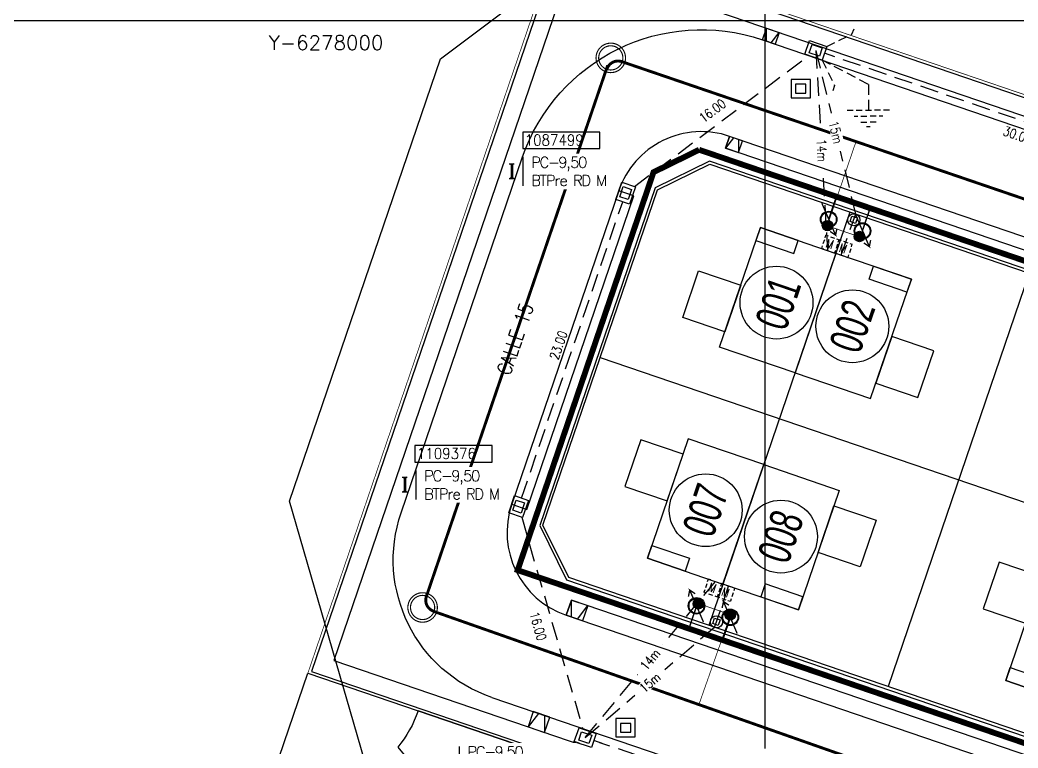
# Model space of a CAD drawing. Extents: x 0 to 336586, y 0 to 6284468.
# Drawn here: x 335248.8 to 335317.4, y 6277950 to 6278000 of the extents above; entities that cross this region are included whole.
import ezdxf
from ezdxf.enums import TextEntityAlignment as Align

# ---------------------------------------------------------------- set-up
doc = ezdxf.new("R2010")
doc.units = 0
doc.header["$LTSCALE"] = 5
for name, pattern in [('DASHDOTX2', [2, 1, -0.5, 0, -0.5]), ('DASHED', [0.75, 0.5, -0.25]), ('HIDDEN', [0.375, 0.25, -0.125])]:
    doc.linetypes.add(name, pattern=pattern)
for name, color, linetype in [('ACOM-P', 251, 'DASHED'), ('CALLES-URBANAS', 6, 'Continuous'), ('COTAS', 11, 'Continuous'), ('EQUIPOS', 240, 'Continuous'), ('EQUIPOS_P', 240, 'Continuous'), ('ESTRUCTURAS', 42, 'Continuous'), ('ESTRUCTURAS_E', 42, 'Continuous'), ('ESTRUCTURAS_P', 42, 'Continuous'), ('GRILLA', 254, 'Continuous'), ('LBT_A_P', 100, 'DASHED'), ('LINEA-EDIFICACION-URBANA', 21, 'Continuous'), ('MUROS', 8, 'Continuous'), ('Numero', 42, 'Continuous'), ('PLANTA', 6, 'Continuous'), ('POSTES_E', 41, 'Continuous'), ('POSTES_P', 41, 'Continuous'), ('Prosan Agua Potable D. Arranque', 1, 'Continuous'), ('Prosan Agua Potable D. MAP', 5, 'Continuous'), ('Prosan Agua Potable P. Cañeria Proyectada', 1, 'Continuous'), ('Prosan Alcantarillado D. Union Domiciliaria', 4, 'Continuous'), ('Prosan Alcantarillado P. CI Proyectada', 1, 'Continuous'), ('Prosan Alcantarillado P. Colector Proyectado', 1, 'Continuous'), ('Prosan General Linea Oficial', 6, 'DASHDOTX2'), ('Prosan Pavimentación Dispositivo de Rodados Proyectado', 8, 'Continuous'), ('Prosan Pavimentación Vereda Proyectada', 8, 'Continuous'), ('PUNTO-DE-INTERES', 254, 'Continuous'), ('servicios', 6, 'Continuous'), ('TEXTO', 2, 'Continuous'), ('TEXTO-BT_P', 151, 'Continuous')]:
    doc.layers.add(name, color=color, linetype=linetype)
doc.styles.add('2mm', font='simplex.shx', dxfattribs={"width": 0.8, "height": 0.65})
doc.styles.add('ARIAL', font='arial.ttf', dxfattribs={"width": 0.82})
doc.styles.add('ROMANS', font='romans.shx', dxfattribs={"height": 1})
doc.styles.add('ROMANT', font='romant.shx', dxfattribs={"height": 2})
doc.styles.add('Swis-50', font='swissc.ttf', dxfattribs={"width": 0.85})
doc.dimstyles.new('ACOMETIDA 500', dxfattribs={"dimtxt": 0.65, "dimasz": 1.8, "dimexe": 1.25, "dimexo": 0.625, "dimtad": 0, "dimdec": 0, "dimtxsty": '2mm', "dimblk": 'NONE', "dimcen": 2.5, "dimse1": 1, "dimse2": 1, "dimclrd": 256, "dimclrt": 2, "dimadec": 0, "dimazin": 0, "dimtfac": 1, "dimtdec": 0, "dimtmove": 0, "dimatfit": 3, "dimldrblk": 'NONE', "dimfxl": 1, "dimtfill": 1, "dimlwd": -1, "dimarcsym": 2})
doc.dimstyles.new('GRILLA X 500', dxfattribs={"dimtxt": 0.5, "dimasz": 1.8, "dimexe": 1.25, "dimexo": 0.625, "dimtad": 0, "dimdec": 0, "dimtxsty": 'ROMANS', "dimblk": 'NONE', "dimcen": 2.5, "dimse1": 1, "dimse2": 1, "dimsd1": 1, "dimsd2": 1, "dimclrd": 256, "dimclrt": 256, "dimadec": 0, "dimazin": 0, "dimtfac": 1, "dimtdec": 0, "dimtmove": 0, "dimatfit": 3, "dimldrblk": 'NONE', "dimfxlon": 1, "dimtfill": 1, "dimlwd": -1, "dimarcsym": 2})
doc.dimstyles.new('GRILLA Y 500', dxfattribs={"dimtxt": 0.5, "dimasz": 1.8, "dimexe": 1.25, "dimexo": 0.625, "dimtad": 0, "dimdec": 0, "dimtxsty": 'ROMANS', "dimblk": 'NONE', "dimcen": 2.5, "dimse1": 1, "dimse2": 1, "dimsd1": 1, "dimsd2": 1, "dimclrd": 256, "dimclrt": 256, "dimadec": 0, "dimazin": 0, "dimtfac": 1, "dimtdec": 0, "dimtmove": 0, "dimatfit": 3, "dimldrblk": 'NONE', "dimfxlon": 1, "dimtfill": 1, "dimlwd": -1, "dimarcsym": 2})
doc.dimstyles.new('VANO 500', dxfattribs={"dimtxt": 0.65, "dimasz": 1.8, "dimexe": 0, "dimexo": 8, "dimgap": 1.2, "dimtad": 0, "dimdec": 0, "dimzin": 0, "dimdsep": 46, "dimtxsty": '2mm', "dimblk": 'NONE', "dimcen": 0, "dimse1": 1, "dimse2": 1, "dimsd1": 1, "dimsd2": 1, "dimclrd": 7, "dimclrt": 2, "dimadec": 0, "dimazin": 0, "dimtfac": 1, "dimtdec": 0, "dimtofl": 0, "dimtmove": 0, "dimatfit": 3, "dimldrblk": 'NONE', "dimfxl": 1, "dimtfill": 1, "dimtolj": 1, "dimtzin": 0, "dimlwd": 25, "dimarcsym": 0})

# ---------------------------------------------------------------- blocks, each defined once
blk = doc.blocks.new('A$C461B3DCE')
at = {"layer": 'Prosan Agua Potable D. MAP', "ltscale": 2}
h = blk.add_hatch(color=4, dxfattribs=at)
h.dxf.hatch_style = 1
edge = h.paths.add_edge_path()
edge.add_line((0.7710314885518511, 0.5448670548734738), (0.7504819952160025, 0.5306253450311521))
edge.add_arc((0.5218886427903211, 0.3768014163459124), 0.2755298927691394, 393.9372072948622, 430.8894317799293)
edge.add_arc((0.5219586611189867, 0.376749035538496), 0.2755564759331746, 70.90675392884668, 215.492820778389)
edge.add_line((0.2976038094080948, 0.2167606861423788), (0.2770543160722461, 0.2025189763000571))
edge.add_arc((0.5218886427903213, 0.3768014163459125), 0.3005298927691393, 70.88943177992928, 215.4447158899646, ccw=False)
edge.add_arc((0.5218886427903213, 0.3768014163459125), 0.3005298927691391, 394.0026343322039, 430.88943177992934, ccw=False)
h = blk.add_hatch(color=4, dxfattribs=at)
h.dxf.hatch_style = 1
edge = h.paths.add_edge_path()
edge.add_line((0.7622593604771488, 0.557190258923689), (0.7420747884321109, 0.5424359027211417))
edge.add_arc((0.521888642790321, 0.3768014163459126), 0.2755298927691394, 0, 36.95222448506712, ccw=False)
edge.add_arc((0.5218620722195667, 0.376884724929531), 0.2755564759331746, 215.3966110015403, 359.98267785108266, ccw=False)
edge.add_line((0.2972388881172841, 0.2172733325026044), (0.2770543160722462, 0.2025189763000571))
edge.add_arc((0.5218886427903211, 0.3768014163459128), 0.3005298927691393, 215.4447158899647, 360)
edge.add_arc((0.5218886427903211, 0.3768014163459128), 0.3005298927691391, 0, 36.88679744772544)
at = {"layer": 'Prosan Agua Potable D. MAP', "color": 4, "ltscale": 2, "const_width": 0.05}
blk.add_lwpolyline([(9.38084215e-08, 1.08246816e-07), (1.023286459401971, 0.7479937492063158), (0.9377070762315523, 0.5236589383472321), (1.023286459402515, 0.7479937492077511), (0.7832410503892931, 0.7426890532315298)], dxfattribs=at)
at = {"layer": 'Prosan Agua Potable D. MAP', "color": 4, "ltscale": 2}
for radius in [0.3005298927691391, 0.2755298927691391]:
    blk.add_circle((0.5218886427903211, 0.3768014163459128), radius, dxfattribs=at)
blk = doc.blocks.new('agua potable')
at = {"layer": 'Prosan Agua Potable D. Arranque', "color": 4, "const_width": 0.1}
for points in [[(335793.968157246, 6282664.06247942), (335794.4962891923, 6282665.609556347)], [(335796.2853570172, 6282663.271447507), (335796.8134889632, 6282664.818524431)]]:
    blk.add_lwpolyline(points, dxfattribs=at)
at = {"layer": 'Prosan Agua Potable D. Arranque', "color": 4, "const_width": 0.1, "elevation": -499.809}
for points in [[(335784.8962100356, 6282637.487680638), (335784.3680780896, 6282635.940603713)], [(335787.2134098068, 6282636.696648723), (335786.6852778604, 6282635.149571796)]]:
    blk.add_lwpolyline(points, dxfattribs=at)
at = {"layer": 'Prosan Agua Potable P. Cañeria Proyectada', "color": 4, "const_width": 0.4}
for points in [[(335785.0710327251, 6282668.827094503), (335781.940034807, 6282667.289748243), (335772.6086495307, 6282639.954967698), (335847.7035621382, 6282614.319511773), (335857.8317732408, 6282643.988464408)], [(335857.8317732405, 6282643.988464408), (335785.0710327253, 6282668.827094503)]]:
    blk.add_lwpolyline(points, dxfattribs=at)
at = {"layer": 'Prosan Agua Potable D. MAP', "color": 4, "ltscale": 20}
for p, xscale, yscale, zscale, rotation in [((335793.496546593, 6282665.160263598), 1.885254132835699, 1.885254132835699, 1.885254132835699, 257.0827137300424), ((335795.8137463637, 6282664.369231681), 1.885254132835698, 1.885254132835698, 1.885254132835698, 257.0827137440164), ((335785.3678206889, 6282636.389896461, -499.809), 1.885254132807255, 1.885254132807255, 1.885254132807255, 77.0827137440164), ((335787.6850204599, 6282635.598864547, -499.809), 1.885254132807254, 1.885254132807254, 1.885254132807254, 77.08271373004237)]:
    blk.add_blockref('A$C461B3DCE', p, dxfattribs=dict(at, xscale=xscale, yscale=yscale, zscale=zscale, rotation=rotation))
blk = doc.blocks.new('UD')
at = {"layer": 'Prosan Alcantarillado D. Union Domiciliaria', "true_color": 0x57ffab}
h = blk.add_hatch(color=101, dxfattribs=at)
edge = h.paths.add_edge_path()
edge.add_arc((6.984919e-10, 0), 0.3200000000000001, 0, 360)
at = {"layer": 'Prosan Alcantarillado D. Union Domiciliaria', "color": 7}
for radius in [0.36, 0.3200000000000001]:
    blk.add_circle((6.984919e-10, 0), radius, dxfattribs=at)
at = {"layer": 'Prosan Alcantarillado D. Union Domiciliaria', "color": 7, "ltscale": 10, "style": 'ARIAL', "oblique": 359.9999998988733, "width": 1.199999998176862}
blk.add_text('C.I.', height=0.2121039574924962, dxfattribs=at).set_placement((0, 0), align=Align.MIDDLE_CENTER)
blk = doc.blocks.new('A$C12F70A7C')
at = {"layer": 'MUROS'}
for points in [[(0, -8.672000000951812), (-5.476999999998952, -8.672000000951812), (-5.476999999998952, 0), (0, 0)], [(-2.738500000006752, 0), (-5.476999999998952, 0), (-5.476999999998952, -0.9399999999441206), (-2.738500000006752, -0.9399999999441206)], [(0, -8.672000000951812), (5.4769999999844, -8.672000000951812), (5.4769999999844, 0), (0, 0)], [(2.7384999999922, 0), (5.4769999999844, 0), (5.4769999999844, -0.9399999999441206), (2.7384999999922, -0.9399999999441206)], [(-5.476999999998952, -7.557999999960883), (-8.53499999998894, -7.557999999960883), (-8.53499999998894, -4.169999999925493), (-5.476999999998952, -4.169999999925493)], [(5.4769999999844, -7.557999999960883), (8.534999999974389, -7.557999999960883), (8.534999999974389, -4.169999999925493), (5.4769999999844, -4.169999999925493)]]:
    blk.add_lwpolyline(points, close=True, dxfattribs=at)
blk = doc.blocks.new('ALCANTARILLADO')
at = {"layer": 'Prosan Alcantarillado D. Union Domiciliaria', "color": 5, "ltscale": 20, "const_width": 0.05}
for points in [[(9.66581656049675, 14.98761872365139), (11.51823761766718, 20.41398593294434)], [(11.40690074015583, 13.99310484225862), (9.897454930876847, 14.50839050277136)], [(1.041508290953061, -11.43105234205723), (2.546224364072259, -11.95999042899348)], [(2.773512060048233, -12.44129732379224), (0.7302982307010097, -18.25380499416497)]]:
    blk.add_lwpolyline(points, dxfattribs=at)
at = {"layer": 'Prosan Alcantarillado P. CI Proyectada', "color": 5, "ltscale": 2, "const_width": 0.078, "elevation": -499.809}
for points in [[(-6.334471174945065, 26.1628809251124, 1), (-4.309965559754346, 26.1628809251124, 1)], [(-6.152471175024402, 26.1628809251124, 1), (-4.49196555983508, 26.1628809251124, 1)]]:
    blk.add_lwpolyline(points, format="xyb", close=True, dxfattribs=at)
at = {"layer": 'Prosan Alcantarillado P. CI Proyectada', "color": 5, "ltscale": 2, "const_width": 0.078}
for points in [[(-19.25682528952166, -11.5837547427509, 1), (-17.2323196742218, -11.5837547427509, 1)], [(-19.07482528949186, -11.5837547427509, 1), (-17.41431967420795, -11.5837547427509, 1)]]:
    blk.add_lwpolyline(points, format="xyb", close=True, dxfattribs=at)
at = {"layer": 'Prosan Alcantarillado P. Colector Proyectado', "color": 5, "const_width": 0.2, "elevation": -499.809}
blk.add_lwpolyline([(-4.536487276811386, 25.89465270622168, 0.4350435866282677), (-5.59044658800849, 25.37714983394835, 0.4350435866282677)], format="xyb", dxfattribs=at)
at = {"layer": 'Prosan Alcantarillado P. Colector Proyectado', "color": 5, "const_width": 0.2}
for points in [[(-17.9763442619078, -10.79802365251817), (-5.533701225198456, 25.65068216400687)], [(65.88257050019456, -41.15614444238599), (-17.46130342154356, -11.85908963740803)]]:
    blk.add_lwpolyline(points, dxfattribs=at)
at = {"layer": 'Prosan Alcantarillado P. Colector Proyectado', "color": 5, "const_width": 0.2, "elevation": -499.809}
blk.add_lwpolyline([(55.25698459234263, 5.482711876509711), (-4.536487276905973, 25.89465270622168)], dxfattribs=at)
at = {"layer": 'Prosan Alcantarillado P. Colector Proyectado', "color": 5, "const_width": 0.1994952583029638}
blk.add_lwpolyline([(-17.97702162172209, -10.80000786599703, 0.4350435866282677), (-17.45816653974907, -11.84999789879657, 0.4350435866282677)], format="xyb", dxfattribs=at)
at = {"layer": 'MUROS', "color": 5, "rotation": 161.1514259085047}
blk.add_blockref('A$C12F70A7C', (2.381652962343651, -9.976414294913411), dxfattribs=at)
at = {"layer": 'Prosan Alcantarillado D. Union Domiciliaria', "color": 5, "ltscale": 20}
for p, rotation in [((9.563368618466484, 14.64250364503823), 164.1749875561904), ((11.75325639458606, 13.89493274292909), 164.1749875561904), ((0.6960561564628733, -11.32974674762227), 343.655956915462), ((2.87908208216686, -12.09712444746401), 343.655956915462)]:
    blk.add_blockref('UD', p, dxfattribs=dict(at, rotation=rotation))
blk = doc.blocks.new('A$C5C7937C3')
at = {"layer": 'Prosan Pavimentación Dispositivo de Rodados Proyectado'}
for p, q in [((-0.6315782112360468, 6.903170517231955, -1.978999999999999), (-3.000010038471373, -8.76825652e-08, -1.978999999999999)), ((2.131585714683748, 6.903170517231955, -1.978999999999999), (4.500017541919078, -8.76825652e-08, -1.978999999999999))]:
    blk.add_line(p, q, dxfattribs=at)
at = {"layer": 'Prosan Pavimentación Dispositivo de Rodados Proyectado', "elevation": -1.978999999999999}
blk.add_lwpolyline([(4.500017541919078, 6.903170517231955), (-3.000010038489562, 6.903170517227408), (-3.000010038489562, -8.76825652e-08), (4.500017541919078, -8.76825652e-08)], close=True, dxfattribs=at)
blk = doc.blocks.new('PLANTA')
at = {"layer": 'CALLES-URBANAS', "flags": 128}
for points in [[(335764.6056093313, 6282643.902243065), (335772.9246136165, 6282668.271417604, -0.4142135623730951), (335789.4273835081, 6282676.374416178), (335856.6200589357, 6282653.436579121, 0.4142135623730951), (335864.2367219626, 6282657.176424617), (335887.3160367231, 6282724.78353604)], [(335770.8386851577, 6282631.207804687), (335840.8704877163, 6282607.300763246, -0.4142135623730951), (335844.6103332124, 6282599.684100219), (335827.6492565146, 6282549.999375431, -0.4142135623730951), (335820.0325934876, 6282546.259529935), (335697.7135329382, 6282588.016085424), (335695.1289879176, 6282580.445079743), (335660.4199191534, 6282478.770489154, 0.1989123673931104), (335660.7733085442, 6282473.232843846), (335671.3532697326, 6282451.685429843), (335669.1892311468, 6282448.764088778)]]:
    blk.add_lwpolyline(points, format="xyb", dxfattribs=at)
at = {"layer": 'CALLES-URBANAS'}
blk.add_lwpolyline([(335864.2367219626, 6282657.176424617), (335862.0600578289, 6282657.91948131), (335860.783938725, 6282654.181297255), (335775.610124803, 6282683.257428736), (335758.4552072286, 6282633.004878523), (335841.0779855381, 6282604.799604449), (335842.9139906376, 6282601.060350468), (335825.3846916452, 6282549.711110578), (335821.6454376644, 6282547.875105478), (335738.8333842127, 6282576.144993177), (335738.4457024597, 6282575.009342324), (335820.3072013961, 6282547.063949289), (335820.0325934876, 6282546.259529935)], dxfattribs=at)
at = {"layer": 'CALLES-URBANAS', "flags": 128}
blk.add_lwpolyline([(335779.5492435883, 6282666.009940711), (335772.1994436859, 6282644.479893303, 0.414213562374913), (335775.9392891819, 6282636.863230276), (335843.1319646093, 6282613.925393218, 0.4142135623730951), (335850.7486276363, 6282617.665238714), (335858.0984275387, 6282639.195286122, 0.4142135623730951), (335854.3585820426, 6282646.811949149), (335787.165906615, 6282669.749786207, 0.4142135623730951)], format="xyb", close=True, dxfattribs=at)
at = {"layer": 'CALLES-URBANAS', "extrusion": (0, 0, -1), "flags": 128}
blk.add_lwpolyline([(-335770.8386851577, 6282631.207804687, 0.4142135623624686), (-335764.6056093314, 6282643.902243066)], format="xyb", dxfattribs=at)
at = {"layer": 'LINEA-EDIFICACION-URBANA', "ltscale": 0.2}
for p, q in [((335795.4295725755, 6282664.551293647), (335785.7375287482, 6282636.16002234)), ((335807.7324568087, 6282660.351407989), (335798.0404129814, 6282631.960136681)), ((335778.2806760239, 6282654.55557176), (335852.0979814231, 6282629.356257808))]:
    blk.add_line(p, q, dxfattribs=at)
for points in [[(335848.1657245694, 6282617.837348776), (335844.5751951851, 6282616.074368702), (335776.111399244, 6282639.446133343), (335774.3484191701, 6282643.036662728), (335782.212913687, 6282666.074424576), (335785.8034430713, 6282667.837404651), (335854.2672390123, 6282644.465640009), (335856.0302190863, 6282640.875110625), (335848.1657245694, 6282617.837348776)], [(335738.8979978383, 6282576.334268318), (335758.201318461, 6282632.880217006), (335840.9349715817, 6282604.637093147), (335842.6979516555, 6282601.046563763), (335825.2221803432, 6282549.854124534), (335821.631650959, 6282548.09114446), (335738.8979978383, 6282576.334268318), (335696.3110908772, 6282590.872334059), (335692.9996425696, 6282581.17198303), (335650.7584848886, 6282457.433358915)]]:
    blk.add_lwpolyline(points, dxfattribs=at)
at = {"layer": 'Prosan General Linea Oficial', "ltscale": 0.2, "const_width": 0.05}
blk.add_lwpolyline([(335860.6592772085, 6282654.435186022), (335775.4854632865, 6282683.511317505), (335758.201318461, 6282632.880217006)], dxfattribs=at)
at = {"layer": 'Prosan Pavimentación Vereda Proyectada'}
for points in [[(335856.6200589357, 6282653.436579121), (335856.8946668441, 6282654.240998475), (335776.3580939022, 6282681.734096131), (335759.978539834, 6282633.752847622), (335840.515112776, 6282606.259749965), (335840.8704877163, 6282607.300763246)], [(335854.3585820426, 6282646.811949149), (335854.0839741341, 6282646.007529795), (335786.8912987066, 6282668.945366853), (335787.1659066151, 6282669.749786207)], [(335858.0984275386, 6282639.195286122), (335855.921763405, 6282639.938342815), (335856.2462580684, 6282640.888897331), (335854.4102529687, 6282644.628151312), (335785.7896563659, 6282668.053443632), (335782.050402385, 6282666.217438533), (335774.132380188, 6282643.022876021), (335775.9683852876, 6282639.283622041), (335844.5889818905, 6282615.85832972), (335848.3282358714, 6282617.69433482), (335848.5719635027, 6282618.408295407), (335850.7486276362, 6282617.665238714)], [(335772.1994436859, 6282644.479893303), (335773.240456967, 6282644.124518363), (335780.5902568694, 6282665.654565771), (335779.5492435883, 6282666.009940711)], [(335843.1319646093, 6282613.925393218), (335843.4873395497, 6282614.966406499), (335776.2946641222, 6282637.904243557), (335775.9392891819, 6282636.863230276)]]:
    blk.add_lwpolyline(points, dxfattribs=at)
blk.add_lwpolyline([(335776.6341466037, 6282612.98876807), (335816.5049335319, 6282599.377915278), (335835.6322340796, 6282603.15086436, -0.100483066032934), (335836.0407206287, 6282606.307863513), (335765.772324143, 6282630.295671985, -0.0905446713983045), (335764.3704541693, 6282627.786911143)], format="xyb", close=True, dxfattribs=at)
at = {"layer": 'PUNTO-DE-INTERES', "color": 8}
for centre in [(335790.3809912067, 6282658.326708245), (335795.5955565897, 6282656.705104216), (335785.5201264488, 6282644.070295161), (335790.6895213705, 6282642.258083998)]:
    blk.add_circle(centre, 2.5, dxfattribs=at)
at = {"layer": 'CALLES-URBANAS', "xscale": 0.1593470686312904, "yscale": 0.1593470686312904, "zscale": 0.1593470686312904, "rotation": 341.1514259090986}
blk.add_blockref('A$C5C7937C3', (335773.7748454967, 6282629.043146662, 0.3153478488213238), dxfattribs=at)
at = {"layer": 'Prosan Pavimentación Dispositivo de Rodados Proyectado'}
for p, xscale, yscale, zscale, rotation in [((335790.0515794904, 6282677.059495218, 0.2436778831786871), -0.1231318257598217, 0.1231318257598217, 0.1231318257598217, 161.1514259083288), ((335787.2408867868, 6282668.826026558, 0.2436778831786871), 0.1231318257598217, 0.1231318257598217, 0.1231318257598217, 341.1514259080773), ((335776.7470722156, 6282637.749803144, 0.3153478488213238), -0.1593470686312905, 0.1593470686312905, 0.1593470686312905, 161.1514263435316)]:
    blk.add_blockref('A$C5C7937C3', p, dxfattribs=dict(at, xscale=xscale, yscale=yscale, zscale=zscale, rotation=rotation))
at = {"layer": 'PUNTO-DE-INTERES', "xscale": -1, "rotation": 341.1514259085047}
blk.add_blockref('A$C12F70A7C', (335794.4603681928, 6282661.712166516), dxfattribs=at)
blk.add_blockref('A$C12F70A7C', (335794.4603681928, 6282661.712166516), dxfattribs=at)
blk.add_blockref('A$C12F70A7C', (335794.4603681928, 6282661.712166516), dxfattribs=at)
at = {"layer": 'PUNTO-DE-INTERES', "rotation": 161.1514259085047}
for p in [(335786.7067523213, 6282638.999205686), (335786.7067523213, 6282638.999205686), (335786.7067523213, 6282638.999205686), (335811.3125111925, 6282630.599406261), (335811.3125111925, 6282630.599406261), (335811.3125111925, 6282630.599406261)]:
    blk.add_blockref('A$C12F70A7C', p, dxfattribs=at)
at = {"layer": 'PUNTO-DE-INTERES', "color": 8, "char_height": 2.25, "attachment_point": 5, "rotation": 71.15142590850466, "line_spacing_factor": 0.6, "style": 'Swis-50'}
for s, insert in [('\\fArial Narrow|b0|i0|c00|p39;\\H1x;\\W0.8;001', (335790.5099029251, 6282658.282701127)), ('\\fArial Narrow|b0|i0|c00|p39;\\H1x;\\W0.8;002', (335795.5955565897, 6282656.705104216)), ('\\fArial Narrow|b0|i0|c00|p39;\\H1x;\\W0.8;007', (335785.5148647461, 6282644.07209137)), ('\\fArial Narrow|b0|i0|c00|p39;\\H1x;\\W0.8;008', (335790.6816288164, 6282642.260778311))]:
    blk.add_mtext(s, dxfattribs=dict(at, insert=insert))
at = {"layer": 'TEXTO', "style": 'ROMANT', "width": 0.8}
blk.add_text('CALLE 15', height=1, rotation=71.1514259181971, dxfattribs=at).set_placement((335772.4339352746, 6282655.836246577), align=Align.MIDDLE_CENTER)
blk = doc.blocks.new('EM-BT_P')
at = {"layer": 'EQUIPOS'}
for p, q in [((-1.59583581811421, 0.990598165203636), (-1.59583581811421, 1.595838092819461)), ((-0.990595890498426, 1.595417830392476), (-1.59583581811421, 1.595417830392476)), ((-1.59583581811421, 0.4940551486930361), (-1.59583581811421, -0.4940706556385237)), ((-0.4940528739877835, 1.595417830392476), (0.4940729303437621, 1.595417830392476)), ((0.9906159468543903, 1.595417830392476), (1.595855874470174, 1.595417830392476)), ((1.595855874470174, 0.990598165203636), (1.595855874470174, 1.595838092819461)), ((1.595855874470174, 0.4940551486930361), (1.595855874470174, -0.4940706556385237)), ((-1.59583581811421, -0.9906136721491804), (-1.59583581811421, -1.595853599764949)), ((-0.990595890498426, -1.595433337337964), (-1.59583581811421, -1.595433337337964)), ((-0.4940528739877835, -1.595433337337964), (0.4940729303437621, -1.595433337337964)), ((0.9906159468543903, -1.595433337337964), (1.595855874470174, -1.595433337337964)), ((1.595855874470174, -0.9906136721491804), (1.595855874470174, -1.595853599764949))]:
    blk.add_line(p, q, dxfattribs=at)
at = {"layer": 'EQUIPOS', "style": 'ROMANS', "width": 0.8}
blk.add_text('M', height=1.98, dxfattribs=at).set_placement((-0.9147899827143248, -0.9896123134684556))
blk = doc.blocks.new('PC-11-5-R_P')
at = {"layer": 'POSTES_P'}
for points in [[(-0.9999657893680478, 1.250017720109184), (1.000034210631952, 1.250017720109184), (1.000034210631952, -1.249982279890816), (-0.9999657893680478, -1.249982279890816)], [(-0.6076441962093213, 0.7368020719475794), (0.607712617473112, 0.7368020719475794), (0.607712617473112, -0.7367666317292105), (-0.6076441962093213, -0.7367666317292105)]]:
    blk.add_lwpolyline(points, close=True, dxfattribs=at)
blk = doc.blocks.new('*D130')
at = {"layer": 'Defpoints', "color": 0, "linetype": 'HIDDEN', "ltscale": 0.25, "transparency": 16777216}
for p in [(335288.0934321391, 6277952.033694425), (335287.6568013735, 6277950.756972719), (335318.2105286894, 6277940.307790806)]:
    blk.add_point(p, dxfattribs=at)
at = {"layer": 'COTAS', "color": 2, "linetype": 'HIDDEN', "ltscale": 0.25, "transparency": 16777216, "insert": (335303.3702957975, 6277946.809103468), "char_height": 0.65, "attachment_point": 5, "rotation": 341.1196357711321, "style": '2mm', "bg_fill": 3, "box_fill_scale": 1.1, "bg_fill_color": 256, "bg_fill_true_color": 13158600, "bg_fill_transparency": 0}
blk.add_mtext('\\A1;32.00', dxfattribs=at)
blk = doc.blocks.new('_None')
blk = doc.blocks.new('*D131')
at = {"layer": 'Defpoints', "color": 0, "linetype": 'HIDDEN', "ltscale": 0.25, "transparency": 16777216}
for p in [(335282.1523048789, 6277966.327335257), (335283.1255725545, 6277966.605599029), (335287.6568013735, 6277950.756972721)]:
    blk.add_point(p, dxfattribs=at)
at = {"layer": 'COTAS', "color": 2, "linetype": 'HIDDEN', "ltscale": 0.25, "transparency": 16777216, "insert": (335284.4179192882, 6277958.403022101), "char_height": 0.65, "attachment_point": 5, "rotation": 285.9555891112525, "style": '2mm', "bg_fill": 3, "box_fill_scale": 1.1, "bg_fill_color": 256, "bg_fill_true_color": 13158600, "bg_fill_transparency": 0}
blk.add_mtext('\\A1;16.00', dxfattribs=at)
blk = doc.blocks.new('*D132')
at = {"layer": 'Defpoints', "color": 0, "linetype": 'HIDDEN', "ltscale": 0.25, "transparency": 16777216}
for p in [(335289.5153464472, 6277988.465732024), (335290.4753724562, 6277988.135646436), (335283.0782537686, 6277966.621752434)]:
    blk.add_point(p, dxfattribs=at)
at = {"layer": 'COTAS', "color": 2, "linetype": 'HIDDEN', "ltscale": 0.25, "transparency": 16777216, "insert": (335285.8167871048, 6277977.708785023), "char_height": 0.65, "attachment_point": 5, "rotation": 71.02550132152291, "style": '2mm', "bg_fill": 3, "box_fill_scale": 1.1, "bg_fill_color": 256, "bg_fill_true_color": 13158600, "bg_fill_transparency": 0}
blk.add_mtext('\\A1;23.00', dxfattribs=at)
blk = doc.blocks.new('*D133')
at = {"layer": 'Defpoints', "color": 0, "linetype": 'HIDDEN', "ltscale": 0.25, "transparency": 16777216}
for p in [(335302.9146765298, 6277998.717247694), (335303.4836469702, 6277997.95988844), (335290.428053671, 6277988.151799843)]:
    blk.add_point(p, dxfattribs=at)
at = {"layer": 'COTAS', "color": 2, "linetype": 'HIDDEN', "ltscale": 0.25, "transparency": 16777216, "insert": (335296.3868798804, 6277993.813203394), "char_height": 0.65, "attachment_point": 5, "rotation": 36.915914736437706, "style": '2mm', "bg_fill": 3, "box_fill_scale": 1.1, "bg_fill_color": 256, "bg_fill_true_color": 13158600, "bg_fill_transparency": 0}
blk.add_mtext('\\A1;16.00', dxfattribs=at)
blk = doc.blocks.new('*D134')
at = {"layer": 'Defpoints', "color": 0, "linetype": 'HIDDEN', "ltscale": 0.25, "transparency": 16777216}
for p in [(335303.4836441115, 6277997.95990749), (335331.8746460334, 6277988.267080019), (335331.5400719971, 6277987.287088151)]:
    blk.add_point(p, dxfattribs=at)
at = {"layer": 'COTAS', "color": 2, "linetype": 'HIDDEN', "ltscale": 0.25, "transparency": 16777216, "insert": (335317.3445710361, 6277992.133501886), "char_height": 0.65, "attachment_point": 5, "rotation": 341.14984330161224, "style": '2mm', "bg_fill": 3, "box_fill_scale": 1.1, "bg_fill_color": 256, "bg_fill_true_color": 13158600, "bg_fill_transparency": 0}
blk.add_mtext('\\A1;30.00', dxfattribs=at)
blk = doc.blocks.new('*D233')
at = {"layer": 'ACOM-P', "ltscale": 0.5, "transparency": 16777216}
for p, q in [((335296.5713456352, 6277961.487292122), (335292.9723449377, 6277957.155222429)), ((335287.6568013737, 6277950.756972719), (335291.2558020717, 6277955.089042412))]:
    blk.add_line(p, q, dxfattribs=at)
at = {"layer": 'Defpoints', "color": 0, "ltscale": 0.5, "transparency": 16777216}
for p in [(335296.5713456352, 6277961.487292122), (335296.5713456352, 6277961.487292122), (335287.6568013732, 6277950.756972719)]:
    blk.add_point(p, dxfattribs=at)
at = {"layer": 'ACOM-P', "color": 2, "ltscale": 0.5, "transparency": 16777216, "insert": (335292.1140735047, 6277956.122132421), "char_height": 0.65, "attachment_point": 5, "rotation": 50.280845526644086, "style": '2mm', "bg_fill": 3, "box_fill_scale": 1.1, "bg_fill_color": 256, "bg_fill_true_color": 13158600, "bg_fill_transparency": 0}
blk.add_mtext('14m', dxfattribs=at)
blk = doc.blocks.new('PM-6_P')
at = {"layer": 'POSTES_E'}
blk.add_lwpolyline([(-0.6677519658405187, 0.6677414800509212), (0.6677199434739736, 0.6677414800509212), (0.6677199434739736, -0.66773042926323), (-0.6677519658405187, -0.66773042926323)], close=True, dxfattribs=at)
blk.add_circle((-1.601118327254625e-05, 5.52539384557349e-06), 1.386432699211355, dxfattribs=at)
blk = doc.blocks.new('*D234')
at = {"layer": 'ACOM-P', "ltscale": 0.5, "transparency": 16777216}
for p, q in [((335296.5302186827, 6277958.319948185), (335293.115696603, 6277955.409696988)), ((335287.6567985155, 6277950.756991768), (335291.0713205952, 6277953.667242967))]:
    blk.add_line(p, q, dxfattribs=at)
at = {"layer": 'Defpoints', "color": 0, "ltscale": 0.5, "transparency": 16777216}
for p in [(335296.5302186818, 6277958.319948187), (335296.5302186827, 6277958.319948185), (335287.656798515, 6277950.756991769)]:
    blk.add_point(p, dxfattribs=at)
at = {"layer": 'ACOM-P', "color": 2, "ltscale": 0.5, "transparency": 16777216, "insert": (335292.0935086003, 6277954.538469977), "char_height": 0.65, "attachment_point": 5, "rotation": 40.441480185329034, "style": '2mm', "bg_fill": 3, "box_fill_scale": 1.1, "bg_fill_color": 256, "bg_fill_true_color": 13158600, "bg_fill_transparency": 0}
blk.add_mtext('15m', dxfattribs=at)
blk = doc.blocks.new('*D237')
at = {"layer": 'ACOM-P', "ltscale": 0.5, "transparency": 16777216}
for p, q in [((335303.4836441119, 6277997.959907491), (335303.8223496634, 6277992.420731229)), ((335304.3250022388, 6277984.200372271), (335303.9862966874, 6277989.739548532))]:
    blk.add_line(p, q, dxfattribs=at)
at = {"layer": 'Defpoints', "color": 0, "ltscale": 0.5, "transparency": 16777216}
for p in [(335303.4836441117, 6277997.959907491), (335303.4836441119, 6277997.959907491), (335304.3250022386, 6277984.200372271)]:
    blk.add_point(p, dxfattribs=at)
at = {"layer": 'ACOM-P', "color": 2, "ltscale": 0.5, "transparency": 16777216, "insert": (335303.9043231753, 6277991.08013988), "char_height": 0.65, "attachment_point": 5, "rotation": 273.4991242417875, "style": '2mm', "bg_fill": 3, "box_fill_scale": 1.1, "bg_fill_color": 256, "bg_fill_true_color": 13158600, "bg_fill_transparency": 0}
blk.add_mtext('14m', dxfattribs=at)
blk = doc.blocks.new('*D238')
at = {"layer": 'ACOM-P', "ltscale": 0.5, "transparency": 16777216}
for p, q in [((335303.483648686, 6277997.959888861), (335304.5440546488, 6277993.641672197)), ((335306.2450646032, 6277986.714768928), (335305.1846586403, 6277991.032985592))]:
    blk.add_line(p, q, dxfattribs=at)
at = {"layer": 'Defpoints', "color": 0, "ltscale": 0.5, "transparency": 16777216}
for p in [(335303.4836469702, 6277997.95988844), (335303.483648686, 6277997.959888861), (335306.2450628872, 6277986.714768507)]:
    blk.add_point(p, dxfattribs=at)
at = {"layer": 'ACOM-P', "color": 2, "ltscale": 0.5, "transparency": 16777216, "insert": (335304.8643566445, 6277992.337328895), "char_height": 0.65, "attachment_point": 5, "rotation": 283.7968743454784, "style": '2mm', "bg_fill": 3, "box_fill_scale": 1.1, "bg_fill_color": 256, "bg_fill_true_color": 13158600, "bg_fill_transparency": 0}
blk.add_mtext('15m', dxfattribs=at)
blk = doc.blocks.new('CA 3Ø-P')
at = {"layer": 'ESTRUCTURAS'}
for points in [[(-1.307126184576191, -1.266878571361303), (1.346075665089302, -1.266878571361303), (1.346075665089302, 1.246819127351046), (-1.307126184576191, 1.246819127351046)], [(-0.676001158892177, -0.6099489843472838), (0.7149506394052878, -0.6099489843472838), (0.7149506394052878, 0.5898895403370261), (-0.676001158892177, 0.5898895403370261)]]:
    blk.add_lwpolyline(points, close=True, dxfattribs=at)
blk = doc.blocks.new('LZ-P')
at = {"layer": 'ESTRUCTURAS', "linetype": 'DASHED', "ltscale": 0.5}
for points in [[(-1, 0), (-3.720051217649598, 2.741180723533034), (-4.480327243276406, 2.774263823404908)], [(1, 0), (3.720051217649598, 2.741180723533034), (4.480327243276406, 2.774263823404908)]]:
    blk.add_lwpolyline(points, dxfattribs=at)
blk = doc.blocks.new('TT-S_P')
at = {"layer": 'ESTRUCTURAS_E', "ltscale": 3}
for p, q in [((1.657170947816326, -0.8640653022951028), (0, 0)), ((4.069243126028397, -2.121743563292085), (2.412072178212014, -1.257678260997011)), ((6.570607230804427, -3.425979516855932), (4.913436282988101, -2.561914214560829)), ((9.105852084715393, -4.74788122770434), (7.368990578442236, -3.8422644810191)), ((9.105852084715535, -4.747881227704397), (9.105852084715535, -6.800140530395112)), ((9.105852084715535, -7.785268621837815), (9.105852084715535, -9.837527924528558)), ((4.937199434267285, -9.837527924525233), (6.115733717630775, -9.837527924525233)), ((6.287813355392416, -11.00585093154979), (7.003679050656899, -11.00585093154979)), ((6.713632307243472, -9.837527924525233), (7.892166590607018, -9.837527924525233)), ((7.628097403084865, -11.00585093155311), (8.806631686448354, -11.00585093155311)), ((8.516584943035012, -9.837527924528558), (9.695119226398559, -9.837527924528558)), ((10.60958432223984, -11.00585093154979), (9.431050038876348, -11.00585093154979)), ((11.49807186218996, -9.837527924525233), (10.31953757882647, -9.837527924525233)), ((11.92389081404107, -11.00585093154979), (11.20748291185259, -11.00585093154979)), ((13.27450473516626, -9.837527924525233), (12.09597045180271, -9.837527924525233)), ((7.628097403084865, -12.14540153467328), (8.806631686448354, -12.14540153467328)), ((9.468130448197767, -13.10210014875597), (8.743573721235746, -13.10210014875597)), ((10.60958432223984, -12.14540153467001), (9.431050038876348, -12.14540153467001))]:
    blk.add_line(p, q, dxfattribs=at)
blk = doc.blocks.new('*U417')
at = {"layer": 'GRILLA', "lineweight": -3}
for points in [[(300, 350), (300, 450)], [(150, 400), (250, 400)], [(250, 400), (350, 400)]]:
    blk.add_lwpolyline(points, dxfattribs=at)
blk = doc.blocks.new('*D434')
at = {"layer": 'Defpoints', "color": 0, "ltscale": 0.5, "transparency": 16777216}
for p in [(335292.711083103, 6278000), (335274.7657512065, 6277998.486549078), (0, 0)]:
    blk.add_point(p, dxfattribs=at)
at = {"layer": 'GRILLA', "ltscale": 0.5, "transparency": 16777216, "insert": (335269.8550369208, 6277998.486549078), "char_height": 1, "attachment_point": 5, "style": 'ROMANS', "bg_fill": 3, "box_fill_scale": 1.1, "bg_fill_color": 256, "bg_fill_true_color": 13158600, "bg_fill_transparency": 0}
blk.add_mtext('Y-6278000', dxfattribs=at)
blk = doc.blocks.new('*D440')
at = {"layer": 'Defpoints', "color": 0, "ltscale": 0.5, "transparency": 16777216}
for p in [(335402.3497128253, 6277986.733224559), (335398.5975279866, 6277900), (0, 0)]:
    blk.add_point(p, dxfattribs=at)
at = {"layer": 'GRILLA', "ltscale": 0.5, "transparency": 16777216, "insert": (335402.3497128243, 6277991.143938844), "char_height": 1, "attachment_point": 5, "rotation": 90, "style": 'ROMANS', "bg_fill": 3, "box_fill_scale": 1.1, "bg_fill_color": 256, "bg_fill_true_color": 13158600, "bg_fill_transparency": 0}
blk.add_mtext('X-335399', dxfattribs=at)

msp = doc.modelspace()

# ---------------------------------------------------------------- linework, layer by layer
at = {"layer": 'LBT_A_P', "ltscale": 0.5}
for points in [[(335331.4014595252, 6277988.428618031), (335304.0751178785, 6277997.757957534)], [(335291.0324800527, 6277988.605878593), (335303.0001224076, 6277997.596637866)], [(335283.280174211, 6277967.213245639), (335290.2261360916, 6277987.560315023)], [(335283.2896746343, 6277965.889173951), (335287.4876564966, 6277951.343063864)]]:
    msp.add_lwpolyline(points, dxfattribs=at)
at = {"layer": 'TEXTO-BT_P', "ltscale": 0.5}
for points in [[(335276.0170817905, 6277969.113012026), (335276.0170817905, 6277967.11251318)], [(335278.9928381306, 6277950.157581332), (335278.9928381306, 6277944.407667798)]]:
    msp.add_lwpolyline(points, dxfattribs=at)

# ---------------------------------------------------------------- block references
at = {"layer": 'EQUIPOS_P', "ltscale": 5, "xscale": 0.3, "yscale": 0.3, "zscale": 0.3, "rotation": 341.1514259146094}
for p in [(335304.4796294896, 6277984.65333705), (335305.3858320693, 6277984.344116211), (335296.4167141924, 6277961.03433369), (335297.3229167721, 6277960.725112851)]:
    msp.add_blockref('EM-BT_P', p, dxfattribs=at)
at = {"layer": 'GRILLA', "lineweight": -3}
msp.add_blockref('*U417', (335000, 6277600), dxfattribs=at)
at = {"layer": 'PLANTA'}
msp.add_blockref('PLANTA', (-489.5943777723587, -4677.696606804617), dxfattribs=at)
at = {"layer": 'POSTES_P', "ltscale": 5}
for name, p, xscale, yscale, zscale, rotation in [('PC-11-5-R_P', (335303.4836469704, 6277997.95988844), 0.5, 0.5, 0.5, 71.15142593449647), ('PC-11-5-R_P', (335290.4280346211, 6277988.151796984), 0.5, 0.5, 0.5, 341.1514259260553), ('PM-6_P', (335306.0971310456, 6277986.326036546), 0.3, 0.3, 0.3, 161.1514259169997), ('PC-11-5-R_P', (335283.078237581, 6277966.621757961), 0.5, 0.5, 0.5, 341.1514259329119)]:
    msp.add_blockref(name, p, dxfattribs=dict(at, xscale=xscale, yscale=yscale, zscale=zscale, rotation=rotation))
at = {"layer": 'servicios', "color": 1}
msp.add_blockref('ALCANTARILLADO', (335294.7307215866, 6277971.279013176), dxfattribs=at)
at = {"layer": 'servicios'}
msp.add_blockref('agua potable', (-489.5943777723587, -4677.696606804617), dxfattribs=at)

# ---------------------------------------------------------------- texts
at = {"layer": 'TEXTO-BT_P', "ltscale": 0.5, "style": 'ROMANT'}
for p in [(335282.611100088, 6277989.666015619), (335275.2613030483, 6277968.135976597)]:
    msp.add_text('I', height=0.9999999975, dxfattribs=at).set_placement(p, align=Align.MIDDLE_CENTER)

# ---------------------------------------------------------------- next in the draw order: dimensions: what is measured, and where the dimension line sits
at = {"layer": 'COTAS', "linetype": 'HIDDEN', "ltscale": 0.25}
dim = msp.add_aligned_dim(p1=(335318.2105286891, 6277940.307790806), p2=(335287.6568013732, 6277950.756972719), distance=-1.349320102680592, dimstyle='VANO 500', override={"dimpost": '.00', "dimsah": 1}, dxfattribs=at)
dim.commit()
dim.dimension.update_dxf_attribs({"geometry": '*D130', "text_midpoint": (335303.3702957975, 6277946.809103468)})

# ---------------------------------------------------------------- next in the draw order: texts
at = {"layer": 'TEXTO-BT_P', "ltscale": 0.5, "insert": (335279.5662443985, 6277947.281163281), "char_height": 0.7499999981250001, "attachment_point": 4, "style": 'ROMANS', "bg_fill": 3, "box_fill_scale": 1.3, "bg_fill_color": 256, "bg_fill_transparency": 0}
msp.add_mtext('{\\T0.8;PC-9,50\\PBTPre R M\\PBTPre RL M\\PPP Pre 4c\\PBTPre CAntihurto 3Ø M}', dxfattribs=at)

# ---------------------------------------------------------------- next in the draw order: dimensions: what is measured, and where the dimension line sits
at = {"layer": 'COTAS', "linetype": 'HIDDEN', "ltscale": 0.25}
dim = msp.add_aligned_dim(p1=(335287.6568013732, 6277950.756972719), p2=(335283.1255725541, 6277966.605599028), distance=1.0122651302065075, dimstyle='VANO 500', override={"dimpost": '.00', "dimsah": 1}, dxfattribs=at)
dim.commit()
dim.dimension.update_dxf_attribs({"geometry": '*D131', "text_midpoint": (335284.4179192882, 6277958.403022101)})

# ---------------------------------------------------------------- next in the draw order: texts
at = {"layer": 'TEXTO-BT_P', "ltscale": 0.5, "insert": (335276.5904880583, 6277968.113371965), "char_height": 0.7499999981250001, "attachment_point": 4, "style": 'ROMANS', "bg_fill": 3, "box_fill_scale": 1.3, "bg_fill_color": 256, "bg_fill_transparency": 0}
msp.add_mtext('{\\T0.8;PC-9,50\\PBTPre RD M}', dxfattribs=at)

# ---------------------------------------------------------------- next in the draw order: dimensions: what is measured, and where the dimension line sits
at = {"layer": 'ACOM-P', "ltscale": 0.5}
dim = msp.add_aligned_dim(p1=(335287.6568013732, 6277950.756972719), p2=(335296.5713456349, 6277961.487292123), distance=-8.637736019638474e-10, dimstyle='ACOMETIDA 500', override={"dimpost": 'm', "dimsah": 1}, dxfattribs=at)
dim.commit()
dim.dimension.update_dxf_attribs({"geometry": '*D233', "text_midpoint": (335292.1140735047, 6277956.122132421)})
at = {"layer": 'COTAS', "linetype": 'HIDDEN', "ltscale": 0.25}
dim = msp.add_aligned_dim(p1=(335283.0782537687, 6277966.621752434), p2=(335290.4753724565, 6277988.135646436), distance=1.0151878810005484, dimstyle='VANO 500', override={"dimpost": '.00', "dimsah": 1}, dxfattribs=at)
dim.commit()
dim.dimension.update_dxf_attribs({"geometry": '*D132', "text_midpoint": (335285.8167871048, 6277977.708785023)})

# ---------------------------------------------------------------- next in the draw order: linework, layer by layer
at = {"layer": 'TEXTO-BT_P', "ltscale": 0.5}
msp.add_lwpolyline([(335283.3668788302, 6277990.643016086), (335283.3668788302, 6277988.654403051)], dxfattribs=at)

# ---------------------------------------------------------------- next in the draw order: block references
at = {"layer": 'POSTES_P', "ltscale": 5, "xscale": 0.3, "yscale": 0.3, "zscale": 0.3, "rotation": 161.1514259169997}
msp.add_blockref('PM-6_P', (335296.6645883363, 6277958.713577176), dxfattribs=at)

# ---------------------------------------------------------------- next in the draw order: texts
at = {"layer": 'TEXTO-BT_P', "ltscale": 0.5, "insert": (335283.940285098, 6277989.643410988), "char_height": 0.7499999981250001, "attachment_point": 4, "style": 'ROMANS', "bg_fill": 3, "box_fill_scale": 1.3, "bg_fill_color": 256, "bg_fill_transparency": 0}
msp.add_mtext('{\\T0.8;PC-9,50\\PBTPre RD M}', dxfattribs=at)

# ---------------------------------------------------------------- next in the draw order: dimensions: what is measured, and where the dimension line sits
at = {"layer": 'COTAS', "linetype": 'HIDDEN', "ltscale": 0.25}
dim = msp.add_aligned_dim(p1=(335290.4280536716, 6277988.151799843), p2=(335303.4836469704, 6277997.95988844), distance=0.9472699732150094, dimstyle='VANO 500', override={"dimpost": '.00', "dimsah": 1}, dxfattribs=at)
dim.commit()
dim.dimension.update_dxf_attribs({"geometry": '*D133', "text_midpoint": (335296.3868798804, 6277993.813203394)})

# ---------------------------------------------------------------- next in the draw order: dimensions: what is measured, and where the dimension line sits
at = {"layer": 'ACOM-P', "ltscale": 0.5}
dim = msp.add_aligned_dim(p1=(335287.6567985145, 6277950.756991769), p2=(335296.5302186818, 6277958.319948186), distance=-1.3129234007558287e-09, text='15m', dimstyle='ACOMETIDA 500', override={"dimpost": 'm', "dimsah": 1}, dxfattribs=at)
dim.commit()
dim.dimension.update_dxf_attribs({"geometry": '*D234', "text_midpoint": (335292.0935086003, 6277954.538469977)})
at = {"layer": 'COTAS', "linetype": 'HIDDEN', "ltscale": 0.25}
dim = msp.add_aligned_dim(p1=(335303.4836441116, 6277997.95990749), p2=(335331.874646033, 6277988.267080019), distance=-1.0355307079516138, dimstyle='VANO 500', override={"dimpost": '.00', "dimsah": 1}, dxfattribs=at)
dim.commit()
dim.dimension.update_dxf_attribs({"geometry": '*D134', "text_midpoint": (335317.3445710361, 6277992.133501886)})

# ---------------------------------------------------------------- next in the draw order: linework, layer by layer
at = {"layer": 'ACOM-P', "ltscale": 0.5}
msp.add_lwpolyline([(335296.5336835149, 6277958.330097852), (335297.5029478205, 6277961.169400516)], dxfattribs=at)
at = {"layer": 'LBT_A_P', "ltscale": 0.5}
msp.add_lwpolyline([(335317.7374328819, 6277940.469594486), (335288.2481658238, 6277950.554729965)], dxfattribs=at)

# ---------------------------------------------------------------- next in the draw order: block references
at = {"layer": 'ESTRUCTURAS_P', "xscale": 0.5, "yscale": 0.5, "zscale": 0.5}
msp.add_blockref('CA 3Ø-P', (335290.4198581731, 6277951.437897778), dxfattribs=at)
at = {"layer": 'POSTES_P', "ltscale": 5, "xscale": 0.5, "yscale": 0.5, "zscale": 0.5, "rotation": 71.15142593449647}
msp.add_blockref('PC-11-5-R_P', (335287.6568013732, 6277950.756972719), dxfattribs=at)

# ---------------------------------------------------------------- next in the draw order: dimensions: what is measured, and where the dimension line sits
at = {"layer": 'ACOM-P', "ltscale": 0.5}
dim = msp.add_aligned_dim(p1=(335304.3250022384, 6277984.200372271), p2=(335303.4836441116, 6277997.95990749), distance=-3.47337377097902e-10, dimstyle='ACOMETIDA 500', override={"dimpost": 'm', "dimsah": 1}, dxfattribs=at)
dim.commit()
dim.dimension.update_dxf_attribs({"geometry": '*D237', "text_midpoint": (335303.9043231753, 6277991.08013988)})

# ---------------------------------------------------------------- next in the draw order: block references
at = {"layer": 'ESTRUCTURAS_P', "xscale": 0.5, "yscale": 0.5, "zscale": 0.5}
msp.add_blockref('CA 3Ø-P', (335302.4414255084, 6277995.330251735), dxfattribs=at)

# ---------------------------------------------------------------- next in the draw order: dimensions: what is measured, and where the dimension line sits
at = {"layer": 'ACOM-P', "ltscale": 0.5}
dim = msp.add_aligned_dim(p1=(335306.2450628875, 6277986.714768507), p2=(335303.4836469704, 6277997.95988844), distance=-1.7664462173468022e-06, text='15m', dimstyle='ACOMETIDA 500', override={"dimpost": 'm', "dimsah": 1}, dxfattribs=at)
dim.commit()
dim.dimension.update_dxf_attribs({"geometry": '*D238', "text_midpoint": (335304.8643566445, 6277992.337328895)})

# ---------------------------------------------------------------- next in the draw order: linework, layer by layer
msp.add_lwpolyline([(335305.2312048182, 6277983.891151432), (335306.2315087206, 6277986.719659295)], dxfattribs=at)
at = {"layer": 'COTAS', "ltscale": 0.5}
msp.add_lwpolyline([(335273.2449722929, 6277946.597744119), (335267.3571546845, 6277966.999176499), (335277.7248931585, 6277997.369785791), (335300.8194308499, 6278014.71968681), (335336.721179358, 6278002.46203427), (335366.6175755429, 6277992.255808387), (335386.6423173719, 6277980.243332087)], dxfattribs=at)

# ---------------------------------------------------------------- next in the draw order: block references
at = {"layer": 'ESTRUCTURAS_P', "xscale": 0.4999999999999999, "yscale": 0.4999999999999999, "zscale": 0.4999999999999999, "rotation": 251.1514258963436}
msp.add_blockref('LZ-P', (335304.0751289306, 6277997.75798991), dxfattribs=at)
at = {"layer": 'ESTRUCTURAS_P', "ltscale": 5, "xscale": 0.35, "yscale": 0.35, "zscale": 0.35}
msp.add_blockref('TT-S_P', (335303.9135948668, 6277997.284802055), dxfattribs=at)

# ---------------------------------------------------------------- next in the draw order: dimensions: what is measured, and where the dimension line sits
at = {"layer": 'GRILLA', "ltscale": 0.5}
dim = msp.add_ordinate_dim(feature_location=(335292.711083103, 6278000), offset=(-17.94533189648064, -1.5134509224444628), dtype=0, origin=(0, 0), dimstyle='GRILLA Y 500', override={"dimpost": 'Y-<>', "dimsah": 1}, dxfattribs=at)
dim.commit()
dim.dimension.update_dxf_attribs({"geometry": '*D434', "text_midpoint": (335269.8550369208, 6277998.486549078)})

# ---------------------------------------------------------------- next in the draw order: dimensions: what is measured, and where the dimension line sits
dim = msp.add_ordinate_dim(feature_location=(335398.5975279866, 6277900), offset=(3.7521848386968486, 86.733224558644), dtype=1, origin=(0, 0), dimstyle='GRILLA X 500', override={"dimpost": 'X-<>', "dimsah": 1}, dxfattribs=at)
dim.commit()
dim.dimension.update_dxf_attribs({"geometry": '*D440', "text_midpoint": (335402.3497128243, 6277991.143938844)})

# ---------------------------------------------------------------- next in the draw order: linework, layer by layer
at = {"layer": 'Numero'}
for points in [[(335283.3602718007, 6277991.20725947), (335288.6654346146, 6277991.20725947), (335288.6654346146, 6277992.340420351), (335283.3602718007, 6277992.340420351)], [(335275.9573412255, 6277969.680484113), (335281.2625040394, 6277969.680484113), (335281.2625040394, 6277970.813644995), (335275.9573412255, 6277970.813644995)]]:
    msp.add_lwpolyline(points, close=True, dxfattribs=at)

# ---------------------------------------------------------------- next in the draw order: texts
at = {"layer": 'Numero', "style": 'ROMANS', "width": 0.9}
for s, p in [('1087499', (335283.4996952672, 6277991.420609828)), ('1109376', (335276.096764692, 6277969.893834472))]:
    msp.add_text(s, height=0.75, dxfattribs=at).set_placement(p)

doc.saveas('drawing.dxf')
